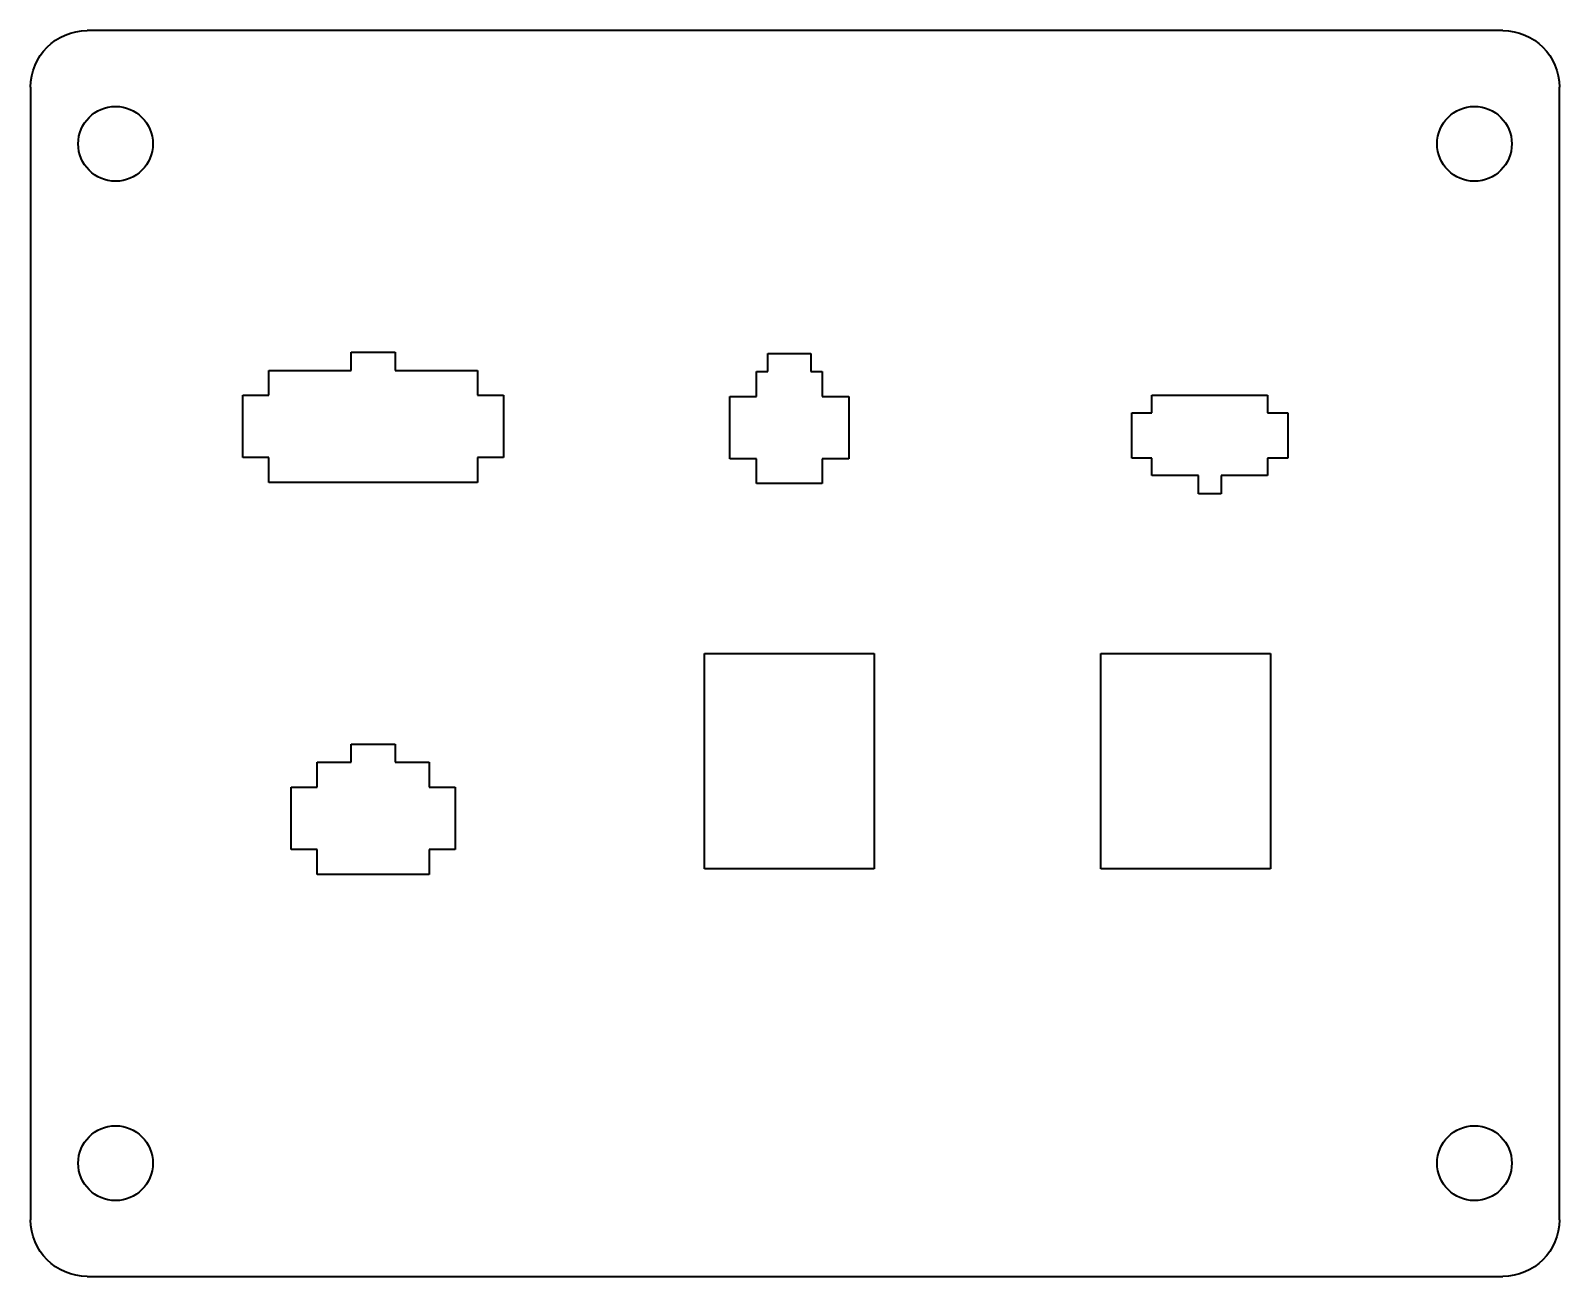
# Model space of a CAD drawing. Header units: inches. Extents: x 0 to 135, y 0 to 110.
import ezdxf

# ---------------------------------------------------------------- set-up
doc = ezdxf.new("R2010")
doc.units = ezdxf.units.IN
doc.header["$MEASUREMENT"] = 0
doc.layers.add('SIMUMAK Visible (ISO)', color=7, linetype='Continuous', lineweight=35)

# ---------------------------------------------------------------- blocks, each defined once
blk = doc.blocks.new('3DOF250-V003-TAPAD003_Sheet_3DOF250-V003-TAPAD003~2')
at = {"layer": 'SIMUMAK Visible (ISO)'}
for p, q in [((62.5, 55), (-62.5, 55)), ((-67.5, 50), (-67.5, -50)), ((67.5, -50), (67.5, 50)), ((-39.2, 25), (-39.2, 26.6)), ((-39.2, 26.6), (-35.3, 26.6)), ((-35.3, 26.6), (-35.3, 25)), ((-2.4, 24.9), (-2.4, 26.5)), ((-2.4, 26.5), (1.4, 26.5)), ((1.4, 26.5), (1.4, 24.9)), ((-46.45, 25), (-39.2, 25)), ((-46.45, 22.8), (-46.45, 25)), ((-35.3, 25), (-28.05, 25)), ((-28.05, 25), (-28.05, 22.8)), ((-3.4, 22.7), (-3.4, 24.9)), ((-3.4, 24.9), (-2.4, 24.9)), ((1.4, 24.9), (2.4, 24.9)), ((2.4, 24.9), (2.4, 22.7)), ((-48.75, 22.8), (-46.45, 22.8)), ((-48.75, 17.3), (-48.75, 22.8)), ((-28.05, 22.8), (-25.75, 22.8)), ((-25.75, 22.8), (-25.75, 17.3)), ((-5.75, 22.7), (-3.4, 22.7)), ((-5.75, 17.2), (-5.75, 22.7)), ((2.4, 22.7), (4.75, 22.7)), ((4.75, 22.7), (4.75, 17.2)), ((31.52, 22.81), (41.73, 22.81)), ((31.52, 21.26), (31.52, 22.81)), ((41.73, 22.81), (41.73, 21.26)), ((29.73, 17.26), (29.73, 21.26)), ((29.73, 21.26), (31.52, 21.26)), ((41.73, 21.26), (43.53, 21.26)), ((43.53, 21.26), (43.53, 17.26)), ((-46.45, 17.3), (-48.75, 17.3)), ((-46.45, 15.1), (-46.45, 17.3)), ((-25.75, 17.3), (-28.05, 17.3)), ((-28.05, 17.3), (-28.05, 15.1)), ((-3.4, 17.2), (-5.75, 17.2)), ((-3.4, 15), (-3.4, 17.2)), ((4.75, 17.2), (2.4, 17.2)), ((2.4, 17.2), (2.4, 15)), ((31.52, 17.26), (29.73, 17.26)), ((31.52, 15.71), (31.52, 17.26)), ((43.53, 17.26), (41.73, 17.26)), ((41.73, 17.26), (41.73, 15.71)), ((-28.05, 15.1), (-46.45, 15.1)), ((2.4, 15), (-3.4, 15)), ((35.64, 15.71), (31.52, 15.71)), ((35.64, 14.11), (35.64, 15.71)), ((41.73, 15.71), (37.62, 15.71)), ((37.62, 15.71), (37.62, 14.11)), ((37.62, 14.11), (35.64, 14.11)), ((-8, 0), (7, 0)), ((7, 0), (7, -19)), ((27, 0), (42, 0)), ((27, -19), (27, 0)), ((42, 0), (42, -19)), ((-8, -19), (-8, 0)), ((-39.2, -9.6), (-39.2, -8)), ((-39.2, -8), (-35.3, -8)), ((-35.3, -8), (-35.3, -9.6)), ((-42.2, -9.6), (-39.2, -9.6)), ((-42.2, -11.8), (-42.2, -9.6)), ((-35.3, -9.6), (-32.3, -9.6)), ((-32.3, -9.6), (-32.3, -11.8)), ((-44.5, -11.8), (-42.2, -11.8)), ((-44.5, -17.3), (-44.5, -11.8)), ((-32.3, -11.8), (-30, -11.8)), ((-30, -11.8), (-30, -17.3)), ((-42.2, -17.3), (-44.5, -17.3)), ((-42.2, -19.5), (-42.2, -17.3)), ((-30, -17.3), (-32.3, -17.3)), ((-32.3, -17.3), (-32.3, -19.5)), ((-32.3, -19.5), (-42.2, -19.5)), ((7, -19), (-8, -19)), ((42, -19), (27, -19)), ((-62.5, -55), (62.5, -55))]:
    blk.add_line(p, q, dxfattribs=at)
for centre in [(-60, 45), (60, 45), (-60, -45), (60, -45)]:
    blk.add_circle(centre, 3.3, dxfattribs=at)
at = {"layer": 'SIMUMAK Visible (ISO)', "extrusion": (0, 0, -1)}
for centre, start, end in [((62.5, 50), 0, 90), ((-62.5, 50), 90, 180), ((62.5, -50), 270, 0), ((-62.5, -50), 180, 270)]:
    blk.add_arc(centre, 5, start, end, dxfattribs=at)

msp = doc.modelspace()

# ---------------------------------------------------------------- block references
msp.add_blockref('3DOF250-V003-TAPAD003_Sheet_3DOF250-V003-TAPAD003~2', (67.5, 55))

doc.saveas('drawing.dxf')
